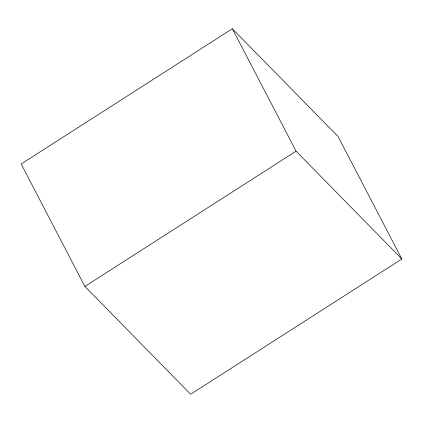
<?xml version="1.0" encoding="UTF-8"?>
<svg xmlns="http://www.w3.org/2000/svg" width="423" height="423" viewBox="0 0 423 423"><rect width="100%" height="100%" fill="white"/><g stroke="black" fill="none" stroke-linecap="round" stroke-linejoin="round"><path stroke-width="0.63" d="M232.338 28.738L21.15 163.997L84.886 286.434L190.662 394.262L401.85 259.003L338.114 136.566L232.338 28.738L296.074 151.175L401.85 259.003M84.886 286.434L296.074 151.175"/></g></svg>
